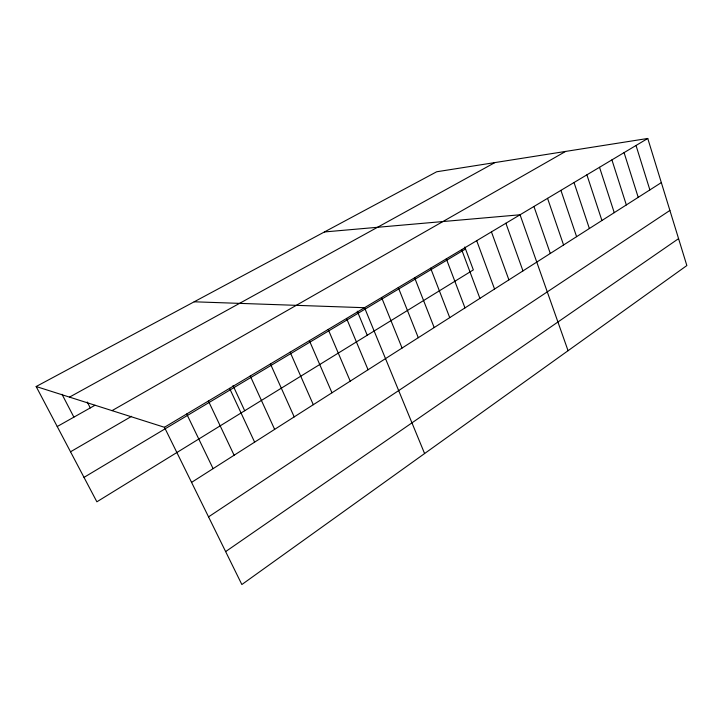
<?xml version="1.0" encoding="UTF-8"?>
<svg xmlns="http://www.w3.org/2000/svg" width="723" height="723" viewBox="0 0 723 723"><rect width="100%" height="100%" fill="white"/><g stroke="black" fill="none" stroke-linecap="round" stroke-linejoin="round"><path stroke-width="1.08" d="M225.639 551.595L678.572 238.644M208.54 516.873L669.896 210.438M191.568 482.386L661.337 182.594M84.004 477.379L465.522 248.974M164.446 427.284L647.763 138.464L686.85 265.558L241.853 584.536L164.446 427.284L36.15 386.525L436.683 171.767L647.763 138.464M70.529 451.785L131.604 416.321M112.029 410.637L565.621 151.423M57.225 426.534L95.002 405.251M69.498 397.126L494.894 162.576M324.428 231.956L520.054 214.776L568.061 350.709M194.171 301.798L364.546 307.709L424.591 453.547M36.15 386.525L96.873 501.807L473.339 269.896L464.781 246.995M62.006 394.279L73.891 417.144M87.23 401.988L90.276 407.917M186.697 413.99L213.095 468.64M208.405 401.012L234.107 455.237M229.589 388.359L254.623 442.142M233.041 385.585L244.708 410.736M250.257 376.005L274.641 429.372M270.438 363.949L294.198 416.891M290.14 352.173L313.303 404.699M309.39 340.669L331.974 392.779M328.197 329.435L350.221 381.138M346.57 318.445L368.061 369.751M357.27 311.188L367.239 335.255M381.599 297.514L402.069 348.043M398.292 287.537L418.292 337.695M414.631 277.777L434.18 327.555M430.637 268.215L449.733 317.632M446.308 258.843L464.979 307.899M461.663 249.67L479.909 298.373M476.701 240.687L494.55 289.028M491.441 231.875L508.902 279.873M505.883 223.244L522.964 270.899M533.935 206.48L550.293 253.457M547.555 198.337L563.569 244.989M560.921 190.357L576.593 236.674M574.026 182.521L589.372 228.513M586.895 174.839L601.925 220.506M599.521 167.293L614.243 212.652M611.911 159.882L626.335 204.934M624.076 152.616L638.21 197.352M636.023 145.477L649.878 189.905"/></g></svg>
